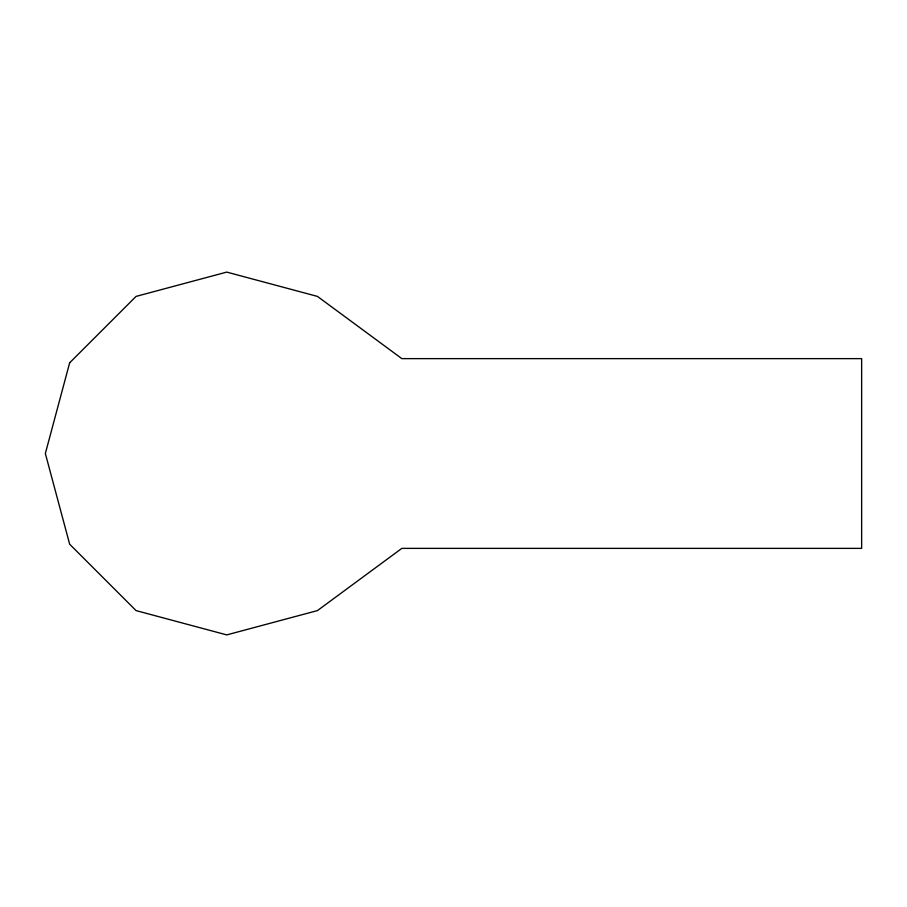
<?xml version="1.0" encoding="UTF-8"?>
<svg xmlns="http://www.w3.org/2000/svg" width="907" height="907" viewBox="0 0 907 907"><rect width="100%" height="100%" fill="white"/><g stroke="black" fill="none" stroke-linecap="round" stroke-linejoin="round"><path stroke-width="1.36" d="M69.658 362.8L45.35 453.5L69.658 544.2L136.05 610.592L226.75 634.9L317.45 610.592L401.846 548.372L861.65 548.372L861.65 358.628L401.846 358.628L317.45 296.408L226.75 272.1L136.05 296.408L69.658 362.8"/></g></svg>
